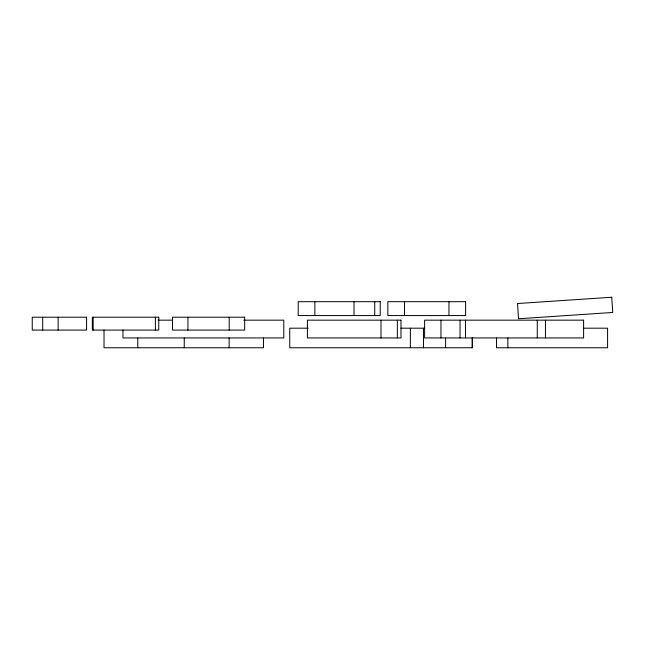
<?xml version="1.0" encoding="UTF-8"?>
<svg xmlns="http://www.w3.org/2000/svg" width="645" height="645" viewBox="0 0 645 645"><rect width="100%" height="100%" fill="white"/><g stroke="black" fill="none" stroke-linecap="round" stroke-linejoin="round"><path stroke-width="0.97" d="M158.057 320.162L172.094 320.162M243.689 320.162L283.784 320.162L283.784 337.94L122.969 337.94L122.969 330.038M308.189 328.192L289.75 328.192L289.75 347.76L472.358 347.76L472.358 337.972M400.932 328.192L424.434 328.192M583.596 328.192L607.59 328.192L607.59 347.76L496.481 347.76L496.481 337.972M545.444 320.162L545.444 337.94M537.269 320.162L537.269 337.94M507.857 337.972L507.857 347.76M472.237 337.972L472.237 347.76M465.497 320.162L465.497 337.94M460.046 320.162L460.046 337.94M448.96 301.691L448.96 315.566M445.614 337.972L445.614 347.76M440.962 320.162L440.962 337.94M423.491 328.192L423.491 347.76M410.365 328.192L410.365 347.76M404.504 301.691L404.504 315.566M397.352 320.162L397.352 337.94M381.002 320.162L381.002 337.94M374.737 301.691L374.737 315.566M354.016 301.691L354.016 315.566M314.865 301.691L314.865 315.566M263.507 337.972L263.507 347.76L104.022 347.76L104.022 330.143M229.209 317.211L229.209 330.087M229.136 337.972L229.136 347.76M187.945 317.211L187.945 330.087M184.26 337.972L184.26 347.76M155.389 317.211L155.389 330.087M137.772 337.972L137.772 347.76M93.162 317.211L93.162 330.087M58.147 317.211L58.147 330.087M42.691 317.211L42.691 330.087M611.734 297.24L517.516 303.529L518.532 318.751L612.75 312.462L611.734 297.24M380.228 301.691L298.216 301.691L298.216 315.566L380.228 315.566L380.228 301.691M465.617 301.691L387.847 301.691L387.847 315.566L465.617 315.566L465.617 301.691M86.583 317.211L32.25 317.211L32.25 330.087L86.583 330.087L86.583 317.211M158.759 317.211L92.34 317.211L92.34 330.087L158.759 330.087L158.759 317.211M244.665 317.211L172.489 317.211L172.489 330.087L244.665 330.087L244.665 317.211M400.988 320.162L307.407 320.162L307.407 337.94L400.988 337.94L400.988 320.162M583.604 320.162L424.612 320.162L424.612 337.94L583.604 337.94L583.604 320.162"/></g></svg>
